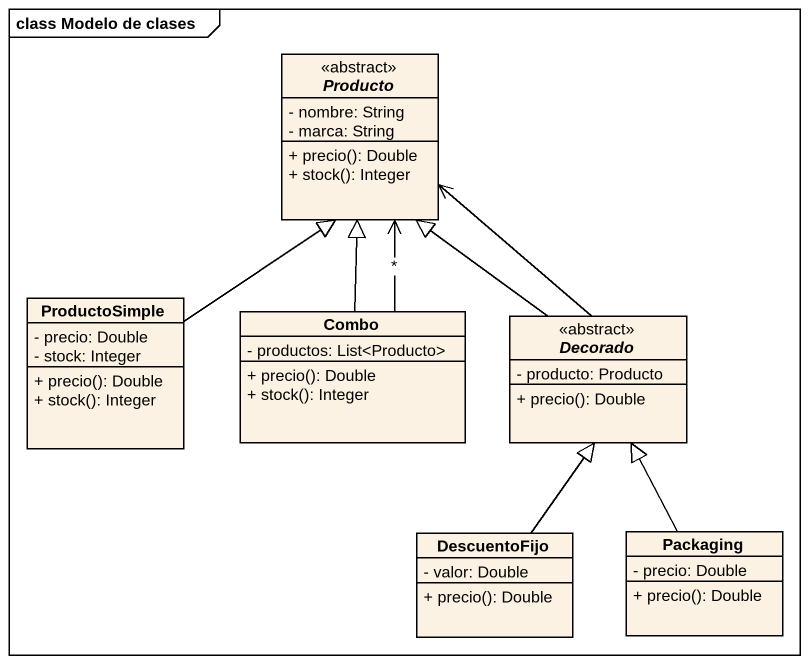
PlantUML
@startuml
mainframe class Modelo de clases
hide circle
hide empty members
skinparam classAttributeIconSize 0
abstract class Producto <<abstract>> {
  - nombre: String
  - marca: String
  + precio(): Double
  + stock(): Integer
}
class ProductoSimple {
  - precio: Double
  - stock: Integer
  + precio(): Double
  + stock(): Integer
}
class Combo {
  - productos: List<Producto>
  + precio(): Double
  + stock(): Integer
}
abstract class Decorado <<abstract>> {
  - producto: Producto
  + precio(): Double
}
class DescuentoFijo {
  - valor: Double
  + precio(): Double
}
class Packaging {
  - precio: Double
  + precio(): Double
}
ProductoSimple -up-|> Producto
Combo -up-|> Producto
Combo -up-> Producto : *
Decorado -up-|> Producto
Decorado -up-> Producto
DescuentoFijo -up-|> Decorado
Packaging -up-|> Decorado
@enduml
